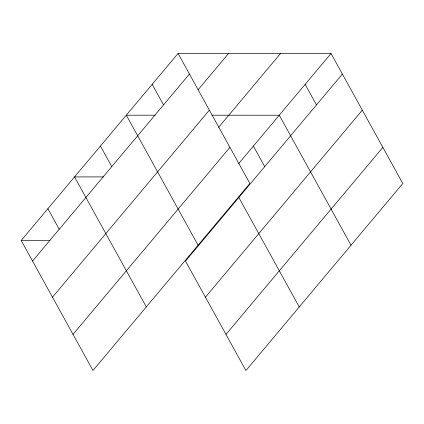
<?xml version="1.0" encoding="UTF-8"?>
<svg xmlns="http://www.w3.org/2000/svg" width="424" height="424" viewBox="0 0 424 424"><rect width="100%" height="100%" fill="white"/><g stroke="black" fill="none" stroke-linecap="round" stroke-linejoin="round"><path stroke-width="0.64" d="M178.085 53.466L249.853 183.465L92.962 370.507L21.2 240.509L178.085 53.466L331.038 53.493L402.8 183.491L245.915 370.534L185.495 261.089L342.385 74.046M32.547 261.062L189.433 74.02M198.008 89.904L228.562 53.477M52.486 297.182L209.371 110.139M218.604 127.348L280.566 53.482M73.023 334.393L229.914 147.351M238.527 163.786L331.038 53.493M205.433 297.203L362.319 110.16M225.976 334.414L382.861 147.372M155.157 115.196L126.315 115.19L198.077 245.189M211.677 115.206L279.262 115.217L351.03 245.215M103.382 176.919L74.545 176.914L146.306 306.912M21.2 240.509L50.043 240.514M305.153 84.355L316.495 104.908M253.377 146.079L264.724 166.632M238.839 197.494L299.254 306.939M152.2 84.328L163.547 104.882M100.43 146.052L111.772 166.606M47.87 208.714L59.217 229.267"/></g></svg>
